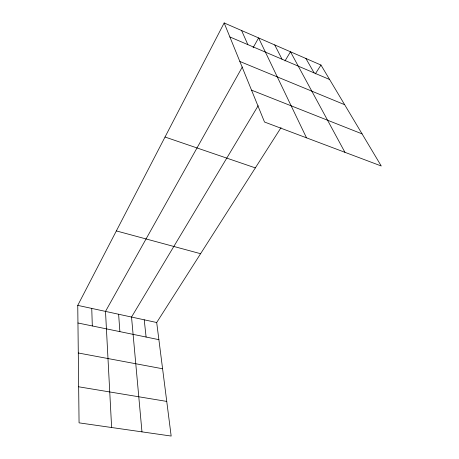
<?xml version="1.0" encoding="UTF-8"?>
<svg xmlns="http://www.w3.org/2000/svg" width="459" height="459" viewBox="0 0 459 459"><rect width="100%" height="100%" fill="white"/><g stroke="black" fill="none" stroke-linecap="round" stroke-linejoin="round"><path stroke-width="0.69" d="M281.046 127.602L156.697 322.516L171.167 436.05L79.063 422.848L77.755 305.373L224.164 22.95L320.961 65.029L381.245 165.986L264.51 122.019L224.164 22.95M242.335 66.974L105.501 311.397L111.623 427.513M253.064 47.799L258.595 37.919L306.509 137.838M258.188 105.679L131.526 317.049L141.974 431.867M284.987 60.949L290.484 51.781L344.933 152.308M315.316 73.882L320.961 65.029M78.661 386.794L166.755 401.418M78.282 352.982L162.589 368.766M77.95 322.993L158.883 339.671M77.755 305.373L156.697 322.516M116.351 230.917L200.594 253.701M165.028 137.023L255.342 167.885M251.526 90.136L362.076 133.879M239.845 61.46L344.646 104.692M229.867 36.955L329.614 79.516M305.895 58.477L314.117 72.906M274.723 44.93L282.027 59.211M241.589 30.524L247.86 44.632M144.218 319.803L146.1 337.038M118.623 314.249L119.879 331.633M91.748 308.414L92.316 325.953"/></g></svg>
